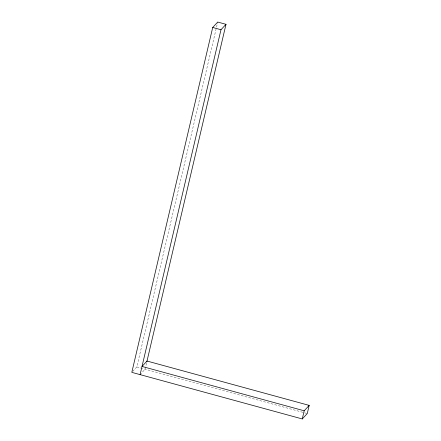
<?xml version="1.0" encoding="UTF-8"?>
<svg xmlns="http://www.w3.org/2000/svg" width="441" height="441" viewBox="0 0 441 441"><rect width="100%" height="100%" fill="white"/><g stroke="black" fill="none" stroke-linecap="round" stroke-linejoin="round"><path stroke-width="0.33" stroke-dasharray="2.21 1.65" d="M132.724 371.377L136.831 366.94L217.722 22.05M146.522 363.175L145.095 369.222L141.004 373.637M136.831 366.94L303.948 412.638M304.61 412.82L307.272 413.548"/><path stroke-width="0.66" d="M146.82 361.852L226.001 24.316L217.722 22.05L212.711 27.469L131.815 372.358L302.272 418.95L307.272 413.548L309.185 405.389L147.024 361.041L142.024 366.443L304.185 410.792L309.185 405.389M140.095 374.624L220.985 29.734L226.001 24.316M302.272 418.95L304.185 410.792M212.711 27.469L220.985 29.734"/></g></svg>
